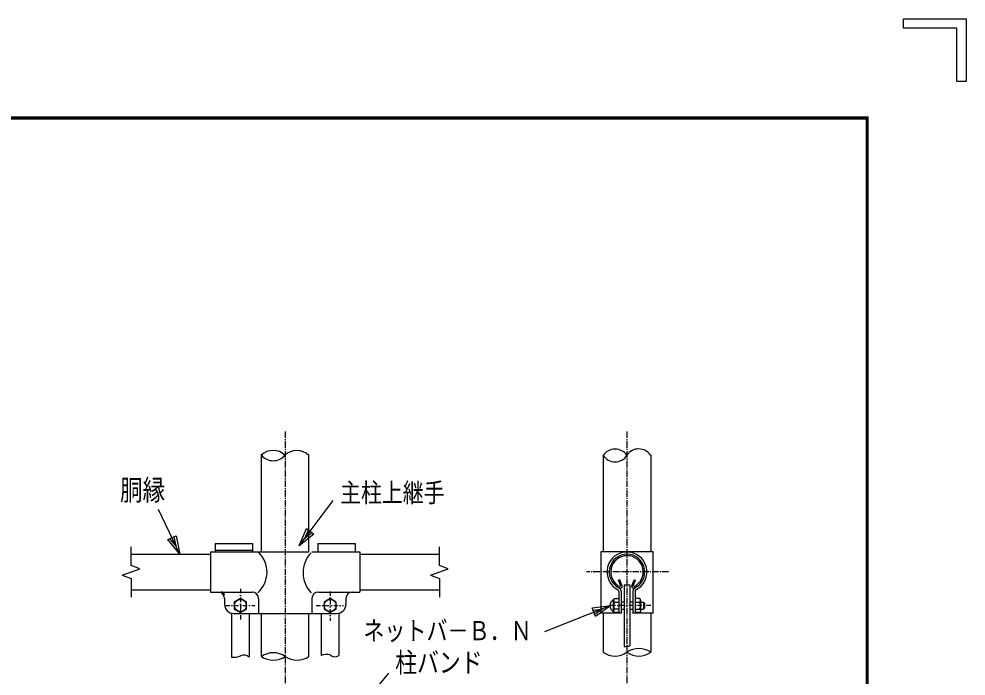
# Model space of a CAD drawing. Units: millimetres, scale not verified. Extents: x -4425 to 4425, y -3150 to 3150.
# Drawn here: x 2252 to 4425, y 1642 to 3150 of the extents above; entities that cross this region are included whole.
import ezdxf
from ezdxf.enums import TextEntityAlignment as Align

# ---------------------------------------------------------------- set-up
doc = ezdxf.new("R2010")
doc.units = ezdxf.units.MM
doc.header["$LTSCALE"] = 20
doc.linetypes.add('USER1', pattern=[1.125, 0.75, -0.125, 0.125, -0.125])
doc.linetypes.add('USER2', pattern=[1.01, 0.5, -0.25, 0.01, -0.25])
doc.layers.add('0-2_1', color=7, linetype='Continuous', lineweight=25)
doc.layers.add('0-B_WAKU', color=7, linetype='Continuous', lineweight=25)
doc.styles.add('ＭＳ ゴシック', font='')
doc.styles.get('ＭＳ ゴシック').set_extended_font_data('MS Gothic')

msp = doc.modelspace()

# ---------------------------------------------------------------- linework, layer by layer
at = {"layer": '0-2_1', "color": 2, "linetype": 'USER1'}
for p, q in [((2863.17, 2203.38), (2863.17, 820.25)), ((3647.15, 2203.38), (3647.15, 822.04)), ((3742.22, 1880.84), (3554.3, 1880.84))]:
    msp.add_line(p, q, dxfattribs=at)
at = {"layer": '0-2_1'}
for p, q in [((2808.73, 1926.91), (2808.73, 2149.35)), ((2917.6, 1926.91), (2917.6, 2149.35)), ((3592.72, 2149.35), (3592.72, 1926.91)), ((3701.58, 2149.35), (3701.58, 1926.91)), ((2702.45, 1946.2), (2702.45, 1926.91)), ((2702.45, 1946.2), (2788.16, 1946.2)), ((2788.16, 1946.2), (2788.16, 1926.91)), ((2938.17, 1946.2), (2938.17, 1926.91)), ((2938.17, 1946.2), (3023.89, 1946.2)), ((3023.89, 1946.2), (3023.89, 1926.91)), ((2509.58, 1921.55), (2691.73, 1921.55)), ((2691.73, 1926.91), (2691.73, 1834.77)), ((2691.73, 1926.91), (2917.6, 1926.91)), ((2702.45, 1931.2), (2788.16, 1931.2)), ((2923.81, 1926.91), (3034.6, 1926.91)), ((3034.6, 1926.91), (3034.6, 1834.77)), ((3034.6, 1921.55), (3216.75, 1921.55)), ((3706.94, 1926.91), (3587.36, 1926.91)), ((3587.36, 1926.91), (3587.36, 1880.84)), ((3706.94, 1880.84), (3706.94, 1926.91)), ((3587.36, 1880.84), (3587.36, 1786.55)), ((3706.94, 1786.55), (3706.94, 1880.84)), ((3631.02, 1863.17), (3627.8, 1862)), ((3632.94, 1847.88), (3627.8, 1862)), ((3636.33, 1848.59), (3631.02, 1863.17)), ((3640.72, 1851.35), (3640.72, 1709.75)), ((3640.72, 1851.35), (3653.58, 1851.35)), ((3653.58, 1851.35), (3653.58, 1711.63)), ((3657.96, 1848.59), (3663.27, 1863.17)), ((3661.35, 1847.88), (3666.49, 1862)), ((3663.27, 1863.17), (3666.49, 1862)), ((2509.58, 1840.12), (2691.73, 1840.12)), ((2691.73, 1834.77), (2786.98, 1834.77)), ((2939.35, 1834.77), (3034.6, 1834.77)), ((3034.6, 1840.12), (3216.75, 1840.12)), ((3628.61, 1836.31), (3628.61, 1786.55)), ((3633.54, 1836.43), (3633.54, 1786.55)), ((3660.75, 1836.43), (3660.75, 1786.55)), ((3665.68, 1836.31), (3665.68, 1786.55)), ((2723.88, 1819.77), (2723.88, 1806.91)), ((2760.3, 1819.78), (2746.38, 1811.74)), ((2746.38, 1811.74), (2746.38, 1795.65)), ((2774.23, 1811.74), (2760.3, 1819.78)), ((2774.23, 1795.65), (2774.23, 1811.74)), ((2801.98, 1819.77), (2801.98, 1785.48)), ((2924.35, 1819.77), (2924.35, 1785.48)), ((2966.03, 1819.78), (2952.1, 1811.74)), ((2952.1, 1811.74), (2952.1, 1795.65)), ((2979.96, 1811.74), (2966.03, 1819.78)), ((2979.96, 1795.65), (2979.96, 1811.74)), ((3002.46, 1819.77), (3002.46, 1806.91)), ((3616.5, 1816.92), (3618.15, 1819.77)), ((3616.5, 1790.47), (3616.5, 1816.92)), ((3617.79, 1811.73), (3628.61, 1811.73)), ((3618.15, 1819.77), (3628.61, 1819.77)), ((3633.54, 1812.27), (3640.72, 1812.27)), ((3653.58, 1812.27), (3660.75, 1812.27)), ((3676.29, 1819.77), (3665.58, 1819.77)), ((3665.58, 1811.72), (3676.29, 1811.72)), ((3678.43, 1815.78), (3678.43, 1790.3)), ((3678.43, 1811.72), (3684.86, 1811.72)), ((3684.86, 1811.72), (3687.01, 1809.58)), ((3684.86, 1811.72), (3684.86, 1795.66)), ((3687.01, 1809.58), (3687.01, 1797.81)), ((2739.95, 1785.48), (2739.95, 1684.99)), ((2745.3, 1785.48), (2924.35, 1785.48)), ((2746.38, 1795.65), (2760.3, 1787.61)), ((2760.3, 1787.61), (2774.23, 1795.65)), ((2780.66, 1785.48), (2780.66, 1684.99)), ((2808.74, 1686.9), (2808.73, 1785.48)), ((2917.6, 1686.9), (2917.6, 1785.48)), ((2923.81, 1785.48), (2981.03, 1785.48)), ((2945.67, 1785.48), (2945.67, 1689.28)), ((2952.1, 1795.65), (2966.03, 1787.61)), ((2966.03, 1787.61), (2979.96, 1795.65)), ((2986.38, 1785.48), (2986.38, 1689.28)), ((3633.54, 1786.55), (3587.36, 1786.55)), ((3592.72, 1786.55), (3592.72, 1696.55)), ((3628.61, 1795.66), (3617.79, 1795.66)), ((3633.54, 1795.12), (3640.72, 1795.12)), ((3653.58, 1795.12), (3660.75, 1795.12)), ((3706.94, 1786.55), (3660, 1786.55)), ((3665.58, 1795.66), (3676.29, 1795.66)), ((3676.29, 1787.62), (3665.58, 1787.62)), ((3678.43, 1795.66), (3684.86, 1795.66)), ((3687.01, 1797.81), (3684.86, 1795.66)), ((3701.58, 1786.55), (3701.58, 1696.55))]:
    msp.add_line(p, q, dxfattribs=at)
at = {"layer": '0-2_1', "color": 4}
for p, q in [((2895.29, 1940.65), (2973.45, 2044.75)), ((2621.01, 1921.56), (2572.69, 2024.18)), ((2509.58, 1895.5), (2509.58, 1938.36)), ((3216.75, 1895.5), (3216.75, 1938.36)), ((2529.72, 1888.17), (2509.58, 1895.5)), ((3236.89, 1888.17), (3216.75, 1895.5)), ((2489.44, 1873.51), (2529.72, 1888.17)), ((3196.61, 1873.51), (3236.89, 1888.17)), ((3610.47, 1803.91), (3458.03, 1743.34)), ((2938.92, 1455.48), (3100.82, 1648.33))]:
    msp.add_line(p, q, dxfattribs=at)
at = {"layer": '0-2_1', "color": 2, "linetype": 'USER2'}
for p, q in [((2760.3, 1842.12), (2760.3, 1766.92)), ((2966.03, 1836.25), (2966.03, 1768.99)), ((2725.78, 1803.69), (2793.41, 1803.69)), ((2934.05, 1803.69), (2996.68, 1803.69)), ((3701.67, 1803.69), (3600.67, 1803.69))]:
    msp.add_line(p, q, dxfattribs=at)
at = {"layer": '0-2_1', "color": 4}
for points in [[(2928.91, 1967.93), (2895.29, 1940.65), (2912.12, 1980.54)], [(2612.62, 1964.03), (2621.01, 1921.56), (2593.62, 1955.08)], [(3567.56, 1798.16), (3610.47, 1803.91), (3575.31, 1778.64)]]:
    msp.add_lwpolyline(points, close=True, dxfattribs=at)
for points in [[(2924.71, 1971.09), (2907.9, 1957.44), (2916.31, 1977.39)], [(2607.87, 1961.79), (2612.07, 1940.56), (2598.37, 1957.32)], [(2489.44, 1873.51), (2509.58, 1866.18), (2509.58, 1823.32)], [(3196.61, 1873.51), (3216.75, 1866.18), (3216.75, 1823.32)], [(3569.5, 1793.28), (3590.95, 1796.15), (3573.37, 1783.52)]]:
    msp.add_lwpolyline(points, dxfattribs=at)
at = {"layer": '0-2_1'}
msp.add_lwpolyline([(3628.61, 1787.62), (3618.15, 1787.62), (3616.5, 1790.47)], dxfattribs=at)
for centre in [(2760.3, 1803.69), (2966.03, 1803.69)]:
    msp.add_circle(centre, 13.93, dxfattribs=at)
for centre, radius, start, end in [((2835.28, 2120.73), 39.03, 45.88157, 134.08995), ((2889.57, 2118), 41.23, 47.60405, 131.73006), ((3619.83, 2129.73), 33.06, 35.4761, 145.03616), ((3673.97, 2130.82), 32.45, 33.41958, 146.11958), ((2835.54, 2170.26), 34.18, 218.36199, 321.76013), ((3619.8, 2164.93), 31.62, 210.3616, 329.52328), ((2757.87, 1880.56), 63.53, 311.73038, 45.80405), ((2971.45, 1879.14), 67.21, 136.84012, 223.16643), ((3647.15, 1880.84), 45.75, 297.13601, 242.86426), ((3647.15, 1880.84), 40.72, 296.23575, 242.80084), ((3647.15, 1880.84), 37.29, 294.33505, 245.82556), ((3632.15, 1847.68), 4.29, 245.55103, 10.6546), ((3662.15, 1847.66), 4.29, 169.34531, 287.95502), ((2708.87, 1819.77), 15, 0, 90), ((2716.37, 1827.27), 7.5, 0, 90), ((2786.98, 1819.77), 15, 0, 90), ((2939.35, 1819.77), 15, 90, 180), ((3017.46, 1819.77), 15, 90, 180), ((3624.32, 1836.31), 4.29, 0, 62.8646), ((3624.32, 1836.43), 9.21, 0, 62.80135), ((3669.97, 1836.43), 9.21, 117.19889, 180), ((3669.97, 1836.31), 4.29, 117.13589, 180), ((2745.3, 1806.91), 21.43, 180, 270), ((2981.03, 1806.91), 21.43, 270, 0), ((3622.7, 1803.69), 14.76, 114.79445, 245.20555), ((3641.97, 1820.49), 25.71, 187.97958, 199.90953), ((3642.22, 1803.69), 25.71, 161.79011, 198.20989), ((3663.3, 1803.78), 15.2, 328.00369, 31.54706), ((3673.41, 1815.78), 4.97, 305.37329, 54.19452), ((3641.97, 1786.9), 25.71, 160.09047, 172.02042), ((3674.23, 1791.65), 4.42, 297.11212, 62.81372)]:
    msp.add_arc(centre, radius, start, end, dxfattribs=at)
at = {"layer": '0-2_1', "color": 4}
for centre, radius, start, end in [((2835.95, 1647.99), 47.49, 55.03597, 124.96473), ((3619.93, 1735.47), 47.49, 235.03528, 304.96435), ((3640.34, 1757.23), 47.49, 270.46069, 286.18905), ((3674.36, 1657.63), 47.49, 55.03519, 124.96428), ((3674.36, 1735.47), 47.49, 235.03604, 304.96481), ((2742.87, 1731.53), 46.63, 266.40433, 292.51282), ((2767.96, 1671), 18.89, 47.77401, 112.5283), ((2835.95, 1725.82), 47.49, 235.03528, 304.96435), ((2890.38, 1725.82), 47.49, 235.03604, 304.96481), ((2957.9, 1653.74), 37.59, 76.84252, 108.99897), ((2977.02, 1701.07), 15.05, 225.44725, 308.45767)]:
    msp.add_arc(centre, radius, start, end, dxfattribs=at)
at = {"layer": '0-B_WAKU'}
for p, q in [((4281.8, 3150.04), (4425.05, 3150.04)), ((4403.56, 3006.79), (4403.56, 3128.55)), ((-4047.95, 2923.04), (4198.05, 2923.04))]:
    msp.add_line(p, q, dxfattribs=at)
for points in [[(4403.56, 3128.55), (4281.8, 3128.55), (4281.8, 3150.04)], [(4425.05, 3150.04), (4425.05, 3006.79), (4403.56, 3006.79)], [(4198.05, 2923.04), (4198.05, -2922.96), (-4047.95, -2922.96)], [(4196.05, 2921.04), (4196.05, -2920.96), (-4045.95, -2920.96)], [(-4045.95, -2920.96), (-4045.95, 2921.04), (4196.05, 2921.04)]]:
    msp.add_lwpolyline(points, dxfattribs=at)
msp.add_lwpolyline([(-4049.95, 2925.04), (4200.05, 2925.04), (4200.05, -2924.96), (-4049.95, -2924.96)], close=True, dxfattribs=at)

# ---------------------------------------------------------------- texts
at = {"layer": '0-2_1', "color": 4, "style": 'ＭＳ ゴシック', "width": 0.8}
for s, height, p in [('胴縁', 47.36, (2484.16, 2031)), ('主柱上継手', 43.99, (2988.87, 2027.64)), ('ネットバ－Ｂ．Ｎ', 44.28, (3042.28, 1710.68)), ('柱バンド', 45.92, (3115.41, 1636.37))]:
    msp.add_text(s, height=height, dxfattribs=at).set_placement(p, align=Align.BOTTOM_LEFT)

doc.saveas('drawing.dxf')
